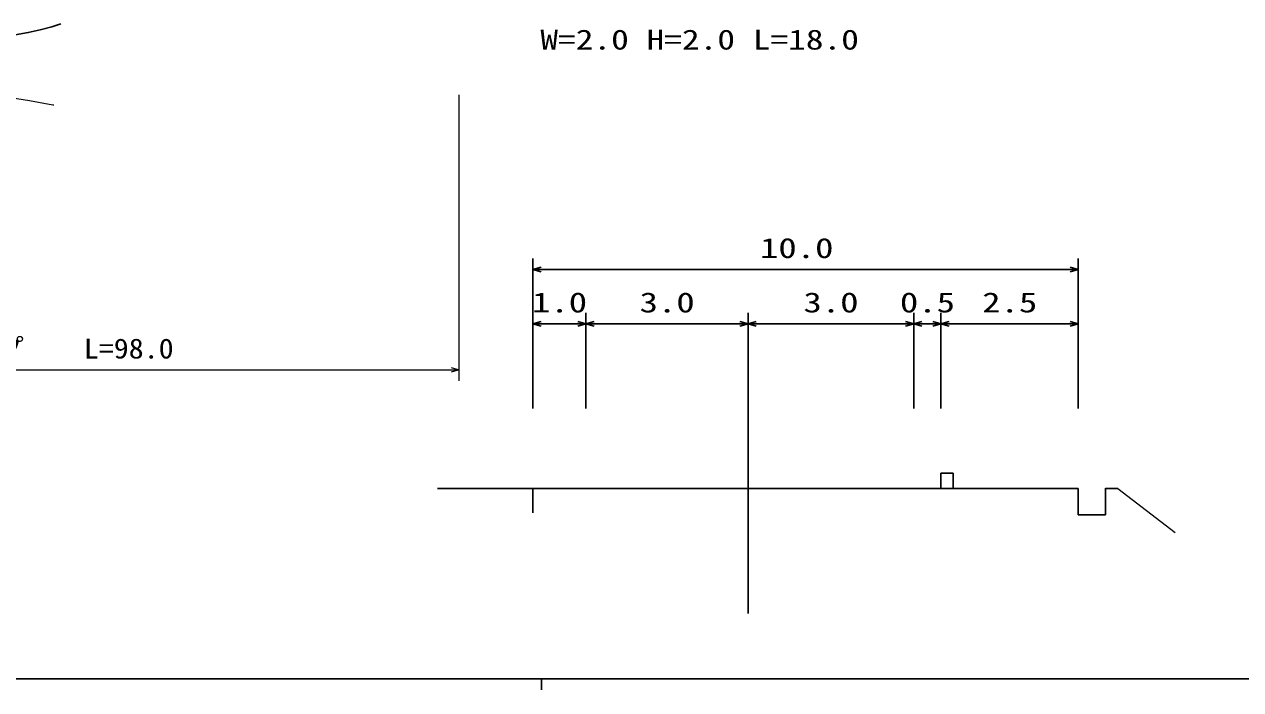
# Model space of a CAD drawing. Units: millimetres, scale not verified. Extents: x 40000 to 680000, y 20000 to 380000.
# Drawn here: x 120640 to 232054, y 204000 to 264979 of the extents above; entities that cross this region are included whole.
import ezdxf
from ezdxf.enums import TextEntityAlignment as Align

# ---------------------------------------------------------------- set-up
doc = ezdxf.new("R2010")
doc.units = ezdxf.units.MM
doc.header["$LTSCALE"] = 1000
for name, color, linetype, lineweight in [('M-BGD', 7, 'Continuous', 25), ('M-BGD-EXST', 7, 'Continuous', 25), ('M-BGD-HTXT', 7, 'Continuous', 13), ('M-BGD-RSTR', 7, 'Continuous', 13), ('M-STR-HTXT', 7, 'Continuous', 13), ('M-TTL-BAND', 7, 'Continuous', 25)]:
    doc.layers.add(name, color=color, linetype=linetype, lineweight=lineweight)
doc.styles.add('ＭＳ ゴシック', font='')
doc.styles.get('ＭＳ ゴシック').set_extended_font_data('MS Gothic')

# ---------------------------------------------------------------- blocks, each defined once
blk = doc.blocks.new('BUHIN76')
at = {"color": 7, "linetype": 'Continuous', "lineweight": 25}
blk.add_lwpolyline([(750, -216), (0, 0), (750, 214)], dxfattribs=at)
blk = doc.blocks.new('BUHIN77')
at = {"color": 7, "linetype": 'Continuous', "lineweight": 25}
blk.add_lwpolyline([(-750, 216), (0, 0), (-750, -214)], dxfattribs=at)

msp = doc.modelspace()

# ---------------------------------------------------------------- linework, layer by layer
at = {"layer": 'M-BGD'}
for p, q in [((167223, 229759), (167223, 243509)), ((217179, 243509), (217179, 229759)), ((167223, 242509), (217179, 242509)), ((172080, 238525), (172080, 229759)), ((186929, 238525), (186929, 229759)), ((202101, 238525), (202101, 229759)), ((204599, 238525), (204599, 229759)), ((167223, 237525), (172080, 237525)), ((172080, 237525), (186929, 237525)), ((186929, 237525), (202101, 237525)), ((202101, 237525), (204599, 237525)), ((204599, 237525), (217179, 237525)), ((186929, 210985), (186929, 229744)), ((204599, 223850), (205723, 223850)), ((204599, 223850), (204599, 222449)), ((205723, 223850), (205723, 222449)), ((165165, 222449), (158491, 222441)), ((165165, 222449), (217179, 222449)), ((167223, 222449), (167223, 220200)), ((217179, 222449), (217179, 220020)), ((219686, 222469), (219686, 220020)), ((219686, 222449), (220787, 222449)), ((217179, 220020), (219686, 220020))]:
    msp.add_line(p, q, dxfattribs=at)
at = {"layer": 'M-BGD-EXST'}
msp.add_lwpolyline([(119801, 264022), (120998, 264228), (122091, 264461), (123175, 264754), (123988, 265032)], dxfattribs=at)
at = {"layer": 'M-BGD-HTXT'}
msp.add_line((220787, 222449), (226054, 218414), dxfattribs=at)
at = {"layer": 'M-BGD-RSTR'}
msp.add_lwpolyline([(118968, 258320), (121109, 257993), (123250, 257606), (123299, 257596), (123358, 257586)], dxfattribs=at)
at = {"layer": 'M-STR-HTXT'}
for p, q in [((160480, 232301), (160480, 258527)), ((78473, 233301), (160480, 233301))]:
    msp.add_line(p, q, dxfattribs=at)
msp.add_lwpolyline([(159730, 233516), (160480, 233301), (159730, 233087)], dxfattribs=at)
at = {"layer": 'M-TTL-BAND'}
for p, q in [((40000, 205000), (579000, 205000)), ((168000, 205000), (168000, 204000))]:
    msp.add_line(p, q, dxfattribs=at)

# ---------------------------------------------------------------- block references
at = {"layer": 'M-BGD'}
for name, p in [('BUHIN76', (167223, 242509)), ('BUHIN77', (217179, 242509)), ('BUHIN76', (167223, 237525)), ('BUHIN77', (172080, 237525)), ('BUHIN76', (172080, 237525)), ('BUHIN77', (186929, 237525)), ('BUHIN76', (186929, 237525)), ('BUHIN77', (202101, 237525)), ('BUHIN76', (202101, 237525)), ('BUHIN77', (204599, 237525)), ('BUHIN76', (204599, 237525)), ('BUHIN77', (217179, 237525))]:
    msp.add_blockref(name, p, dxfattribs=at)

# ---------------------------------------------------------------- texts
at = {"layer": 'M-BGD', "style": 'ＭＳ ゴシック', "width": 1.35}
for s, p in [('10.0', (188024, 243009)), ('1.0', (167141, 238025)), ('3.0', (176994, 238025)), ('3.0', (192004, 238025)), ('0.5', (200839, 238025)), ('2.5', (208378, 238025))]:
    msp.add_text(s, height=1833, dxfattribs=at).set_placement(p, align=Align.BOTTOM_LEFT)
at = {"layer": 'M-STR-HTXT', "style": 'ＭＳ ゴシック'}
for s, width, p in [('W=2.0 H=2.0 L=18.0', 1.3, (167907, 262115)), ('ガードパイプ\u3000\u3000L=98.0', 1.1, (104087, 233801))]:
    msp.add_text(s, height=1833, dxfattribs=dict(at, width=width)).set_placement(p, align=Align.BOTTOM_LEFT)

doc.saveas('drawing.dxf')
